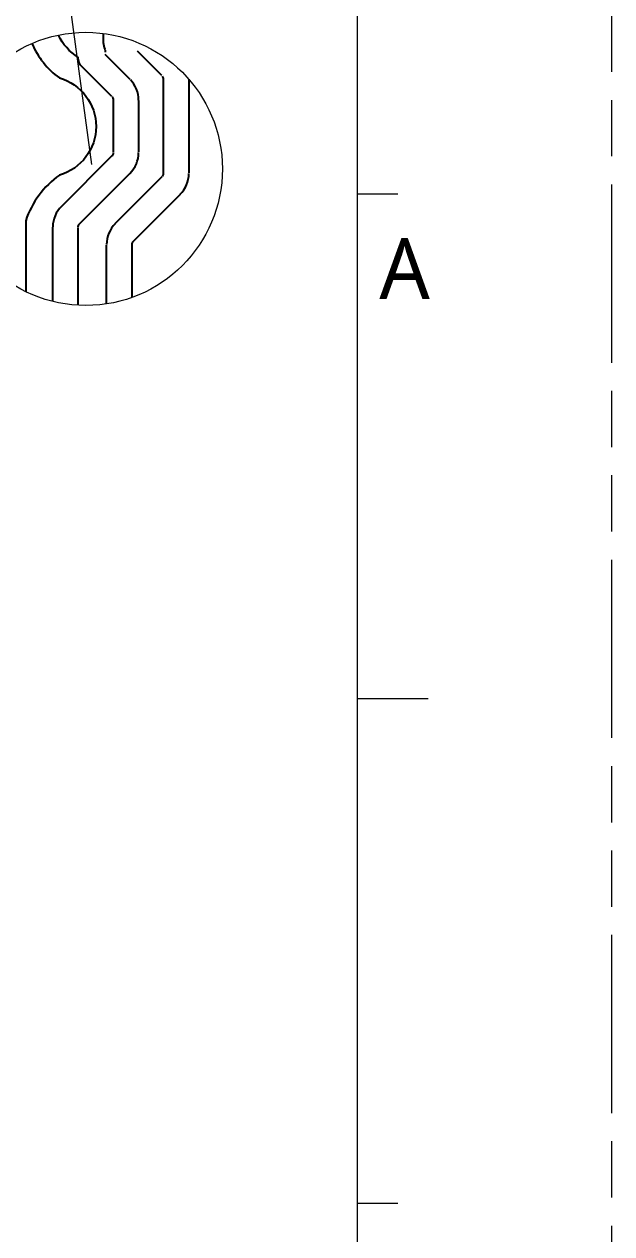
# Model space of a CAD drawing. Extents: x 4328 to 4769, y 264 to 576.
# Drawn here: x 4738.2 to 4769.5, y 477.7 to 542.1 of the extents above; entities that cross this region are included whole.
import ezdxf

# ---------------------------------------------------------------- set-up
doc = ezdxf.new("R2010")
doc.units = 0
doc.linetypes.add('PHANTOM', pattern=[29.5, 9.5, -1.5, 3, -1.5, 3, -1.5, 9.5])
doc.layers.get('0').update_dxf_attribs({"lineweight": 5})
doc.layers.add('0PAPERF', color=2, linetype='PHANTOM', lineweight=5, plot=False)
doc.layers.add('gbr-dxf_layer0', color=7, linetype='Continuous')
doc.layers.add('備註', color=1, linetype='Continuous', lineweight=5)
doc.styles.get("Standard").update_dxf_attribs({"font": 'txt.shx'})

msp = doc.modelspace()

# ---------------------------------------------------------------- linework, layer by layer
for p, q in [((4755.938, 272.714), (4755.938, 560.014)), ((4755.938, 533.113), (4758.09, 533.113)), ((4755.938, 506.212), (4759.704, 506.212)), ((4755.938, 479.312), (4758.09, 479.312))]:
    msp.add_line(p, q)
at = {"layer": '0PAPERF'}
msp.add_line((4769.499, 264.106), (4769.499, 576.161), dxfattribs=at)
at = {"layer": 'gbr-dxf_layer0'}
for p, q in [((4742.473, 540.543), (4743.804, 539.215)), ((4745.499, 539.412), (4744.2, 540.712)), ((4745.599, 534.192), (4745.599, 539.193)), ((4746.944, 539.218), (4746.944, 534.217)), ((4742.925, 535.303), (4742.925, 538.106)), ((4744.263, 538.082), (4744.263, 535.346)), ((4740.147, 532.43), (4742.859, 535.143)), ((4743.806, 534.196), (4741.093, 531.484)), ((4743.021, 531.516), (4745.529, 534.029)), ((4746.481, 533.079), (4743.972, 530.566)), ((4741.026, 531.299), (4741.026, 527.167)), ((4742.558, 527.239), (4742.558, 530.378)), ((4743.902, 530.403), (4743.902, 527.58))]:
    msp.add_line(p, q, dxfattribs=at)
at = {"layer": 'gbr-dxf_layer0', "linetype": 'Continuous'}
for points in [[(4742.38, 541.655), (4742.38, 541.168, 0.043849), (4742.463, 540.823, -0.047523), (4742.479, 540.651)], [(4738.579, 541.124, 0.136381), (4740.042, 539.283, -0.335648), (4741.999, 536.695, -0.33534), (4740.045, 534.109, 0.157231), (4738.247, 531.675), (4738.247, 527.899)], [(4742.838, 538.289), (4741.237, 539.885, -0.2051), (4741.041, 540.374, -0.138633), (4739.987, 541.566, -0.138633)]]:
    msp.add_lwpolyline(points, format="xyb", dxfattribs=at)
msp.add_lwpolyline([(4739.688, 527.372), (4739.688, 531.323)], dxfattribs=at)
at = {"layer": 'gbr-dxf_layer0'}
for centre, radius, start, end in [((4742.698, 538.106), 1.566, 359.99173, 43.68146), ((4745.375, 539.217), 0.224, 0.04482, 45.0152), ((4742.698, 538.106), 0.227, 3.07346, 45.06283), ((4742.699, 535.304), 0.227, 315.01576, 354.54815), ((4742.699, 535.304), 1.565, 315.02242, 0.02335), ((4745.376, 534.192), 0.224, 315.02133, 356.81894), ((4745.376, 534.192), 1.568, 315.02273, 359.98321), ((4741.254, 531.323), 1.566, 135.02766, 178.83377), ((4741.254, 531.323), 0.227, 135.02172, 179.97513), ((4744.126, 530.403), 1.569, 135.02818, 179.98894), ((4744.126, 530.403), 0.224, 135.02589, 176.82748)]:
    msp.add_arc(centre, radius, start, end, dxfattribs=at)
at = {"layer": '備註', "linetype": 'Continuous'}
msp.add_line((4741.767, 534.676), (4739.635, 550.357), dxfattribs=at)
msp.add_circle((4741.452, 534.435), 7.28, dxfattribs=at)

# ---------------------------------------------------------------- texts
at = {"insert": (4757.105, 530.737), "char_height": 3.22809, "width": 6.08896, "attachment_point": 1}
msp.add_mtext('{\\fMicrosoft JhengHei|b0|i0|c136|p0;A}', dxfattribs=at)

doc.saveas('drawing.dxf')
